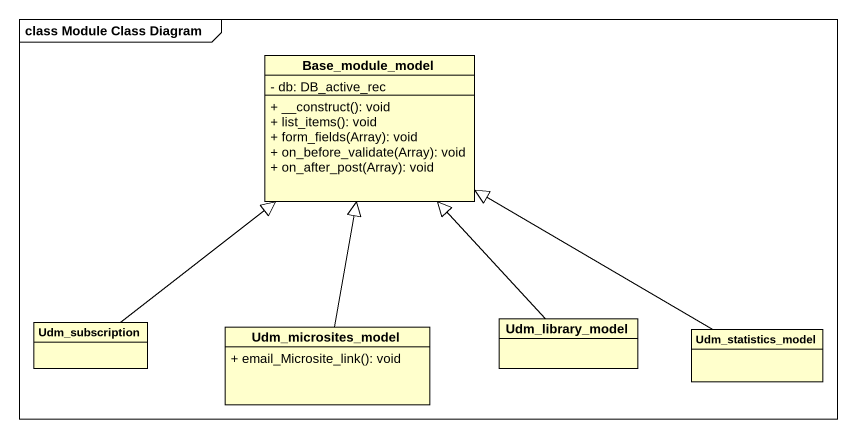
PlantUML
@startuml
mainframe class Module Class Diagram
hide circle
hide empty members
skinparam classAttributeIconSize 0
class Base_module_model {
  - db: DB_active_rec
  + __construct(): void
  + list_items(): void
  + form_fields(Array): void
  + on_before_validate(Array): void
  + on_after_post(Array): void
}
class Udm_subscription
class Udm_microsites_model {
  + email_Microsite_link(): void
}
class Udm_library_model
class Udm_statistics_model
Udm_subscription -up-|> Base_module_model
Udm_microsites_model -up-|> Base_module_model
Udm_library_model -up-|> Base_module_model
Udm_statistics_model -left-|> Base_module_model
@enduml
